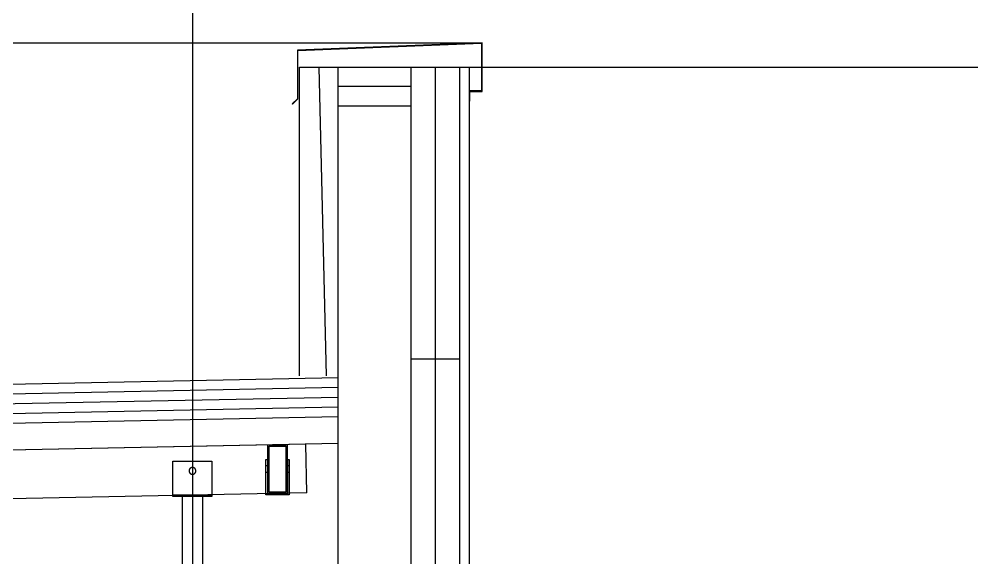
# Model space of a CAD drawing. Header units: centimetres. Extents: x 26200 to 152500, y -600 to 9300.
# Drawn here: x 135541.4 to 135737.4, y 6099.5 to 6210.3 of the extents above; entities that cross this region are included whole.
import ezdxf

# ---------------------------------------------------------------- set-up
doc = ezdxf.new("R2010")
doc.units = ezdxf.units.CM
doc.layers.add('ROTAS-MIMARI-KESIT', color=8, linetype='Continuous')

msp = doc.modelspace()

# ---------------------------------------------------------------- linework, layer by layer
at = {"layer": 'ROTAS-MIMARI-KESIT'}
for p, q in [((135577.07, 6815.33), (135577.07, 5246.86)), ((129817.44, 6205.41), (135636.64, 6205.41)), ((135607.04, 6200.41), (135622.04, 6200.41)), ((135620.29, 6200.41), (135826.6, 6200.41)), ((135632.04, 5360.41), (135632.04, 6200.41))]:
    msp.add_line(p, q, dxfattribs=at)
at = {"layer": 'ROTAS-MIMARI-KESIT', "ltscale": 100}
for p, q in [((135622.04, 5360.41), (135622.04, 6200.41)), ((135634.04, 5360.41), (135634.04, 6200.41)), ((135622.04, 6192.41), (135607.04, 6192.41)), ((135622.04, 6140.41), (135632.04, 6140.41))]:
    msp.add_line(p, q, dxfattribs=at)
at = {"layer": 'ROTAS-MIMARI-KESIT', "ltscale": 0.005}
msp.add_line((135627.04, 5360.41), (135627.04, 6200.41), dxfattribs=at)
at = {"layer": 'ROTAS-MIMARI-KESIT'}
for points in [[(135597.65, 6192.78), (135598.74, 6193.87), (135598.74, 6203.81), (135636.54, 6205.3), (135636.54, 6195.51), (135634.04, 6195.51), (135634.04, 6193.41), (135634.14, 6193.41), (135634.14, 6195.41), (135636.64, 6195.41), (135636.64, 6205.41), (135598.64, 6203.91), (135598.64, 6193.91), (135597.58, 6192.85)], [(135596.56, 6112.76), (135592.56, 6112.76), (135592.56, 6122.76), (135596.56, 6122.76)], [(135596.26, 6113.06), (135592.86, 6113.06), (135592.86, 6122.46), (135596.26, 6122.46)], [(135573.04, 6119.41), (135581.04, 6119.41), (135581.04, 6112.11), (135573.04, 6112.11)], [(135592.46, 6112.76), (135596.66, 6112.76), (135596.66, 6119.76), (135596.96, 6119.76), (135596.96, 6112.46), (135592.16, 6112.46), (135592.16, 6119.76), (135592.46, 6119.76)], [(135577.74, 6117.41), (135577.74, 6117.42), (135577.74, 6117.44), (135577.74, 6117.45), (135577.74, 6117.47), (135577.74, 6117.49), (135577.74, 6117.5), (135577.73, 6117.52), (135577.73, 6117.53), (135577.73, 6117.55), (135577.72, 6117.57), (135577.72, 6117.58), (135577.72, 6117.6), (135577.71, 6117.62), (135577.71, 6117.63), (135577.7, 6117.65), (135577.69, 6117.66), (135577.69, 6117.68), (135577.68, 6117.7), (135577.67, 6117.71), (135577.67, 6117.73), (135577.66, 6117.74), (135577.65, 6117.76), (135577.64, 6117.77), (135577.63, 6117.79), (135577.62, 6117.8), (135577.61, 6117.82), (135577.6, 6117.83), (135577.59, 6117.85), (135577.58, 6117.86), (135577.56, 6117.88), (135577.55, 6117.89), (135577.54, 6117.9), (135577.53, 6117.91), (135577.51, 6117.93), (135577.5, 6117.94), (135577.48, 6117.95), (135577.47, 6117.96), (135577.46, 6117.97), (135577.44, 6117.98), (135577.43, 6117.99), (135577.41, 6118), (135577.4, 6118.01), (135577.38, 6118.02), (135577.36, 6118.03), (135577.35, 6118.04), (135577.33, 6118.04), (135577.32, 6118.05), (135577.3, 6118.06), (135577.28, 6118.06), (135577.27, 6118.07), (135577.25, 6118.08), (135577.24, 6118.08), (135577.22, 6118.08), (135577.2, 6118.09), (135577.19, 6118.09), (135577.17, 6118.1), (135577.15, 6118.1), (135577.14, 6118.1), (135577.12, 6118.1), (135577.11, 6118.1), (135577.09, 6118.11), (135577.07, 6118.11), (135577.06, 6118.11), (135577.04, 6118.11), (135577.03, 6118.11), (135577.01, 6118.11), (135577, 6118.11), (135576.98, 6118.1), (135576.96, 6118.1), (135576.95, 6118.1), (135576.93, 6118.1), (135576.92, 6118.1), (135576.9, 6118.09), (135576.88, 6118.09), (135576.87, 6118.08), (135576.85, 6118.08), (135576.83, 6118.08), (135576.82, 6118.07), (135576.8, 6118.06), (135576.79, 6118.06), (135576.77, 6118.05), (135576.75, 6118.04), (135576.74, 6118.04), (135576.72, 6118.03), (135576.71, 6118.02), (135576.69, 6118.01), (135576.68, 6118), (135576.66, 6117.99), (135576.65, 6117.98), (135576.63, 6117.97), (135576.62, 6117.96), (135576.6, 6117.95), (135576.59, 6117.94), (135576.57, 6117.93), (135576.56, 6117.91), (135576.55, 6117.9), (135576.54, 6117.89), (135576.52, 6117.88), (135576.51, 6117.86), (135576.5, 6117.85), (135576.49, 6117.83), (135576.48, 6117.82), (135576.47, 6117.8), (135576.46, 6117.79), (135576.45, 6117.77), (135576.44, 6117.76), (135576.43, 6117.74), (135576.42, 6117.73), (135576.41, 6117.71), (135576.41, 6117.7), (135576.4, 6117.68), (135576.39, 6117.66), (135576.39, 6117.65), (135576.38, 6117.63), (135576.38, 6117.62), (135576.37, 6117.6), (135576.37, 6117.58), (135576.36, 6117.57), (135576.36, 6117.55), (135576.35, 6117.53), (135576.35, 6117.52), (135576.35, 6117.5), (135576.35, 6117.49), (135576.35, 6117.47), (135576.34, 6117.45), (135576.34, 6117.44), (135576.34, 6117.42), (135576.34, 6117.41), (135576.34, 6117.39), (135576.34, 6117.38), (135576.34, 6117.36), (135576.35, 6117.34), (135576.35, 6117.33), (135576.35, 6117.31), (135576.35, 6117.3), (135576.35, 6117.28), (135576.36, 6117.26), (135576.36, 6117.25), (135576.37, 6117.23), (135576.37, 6117.21), (135576.38, 6117.2), (135576.38, 6117.18), (135576.39, 6117.17), (135576.39, 6117.15), (135576.4, 6117.13), (135576.41, 6117.12), (135576.41, 6117.1), (135576.42, 6117.09), (135576.43, 6117.07), (135576.44, 6117.05), (135576.45, 6117.04), (135576.46, 6117.02), (135576.47, 6117.01), (135576.48, 6116.99), (135576.49, 6116.98), (135576.5, 6116.97), (135576.51, 6116.95), (135576.52, 6116.94), (135576.54, 6116.92), (135576.55, 6116.91), (135576.56, 6116.9), (135576.57, 6116.89), (135576.59, 6116.88), (135576.6, 6116.86), (135576.62, 6116.85), (135576.63, 6116.84), (135576.65, 6116.83), (135576.66, 6116.82), (135576.68, 6116.81), (135576.69, 6116.8), (135576.71, 6116.79), (135576.72, 6116.79), (135576.74, 6116.78), (135576.75, 6116.77), (135576.77, 6116.76), (135576.79, 6116.76), (135576.8, 6116.75), (135576.82, 6116.74), (135576.83, 6116.74), (135576.85, 6116.73), (135576.87, 6116.73), (135576.88, 6116.73), (135576.9, 6116.72), (135576.92, 6116.72), (135576.93, 6116.72), (135576.95, 6116.71), (135576.96, 6116.71), (135576.98, 6116.71), (135577, 6116.71), (135577.01, 6116.71), (135577.03, 6116.71), (135577.04, 6116.71), (135577.06, 6116.71), (135577.07, 6116.71), (135577.09, 6116.71), (135577.11, 6116.71), (135577.12, 6116.71), (135577.14, 6116.71), (135577.15, 6116.72), (135577.17, 6116.72), (135577.19, 6116.72), (135577.2, 6116.73), (135577.22, 6116.73), (135577.24, 6116.73), (135577.25, 6116.74), (135577.27, 6116.74), (135577.28, 6116.75), (135577.3, 6116.76), (135577.32, 6116.76), (135577.33, 6116.77), (135577.35, 6116.78), (135577.36, 6116.79), (135577.38, 6116.79), (135577.4, 6116.8), (135577.41, 6116.81), (135577.43, 6116.82), (135577.44, 6116.83), (135577.46, 6116.84), (135577.47, 6116.85), (135577.48, 6116.86), (135577.5, 6116.88), (135577.51, 6116.89), (135577.53, 6116.9), (135577.54, 6116.91), (135577.55, 6116.92), (135577.56, 6116.94), (135577.58, 6116.95), (135577.59, 6116.97), (135577.6, 6116.98), (135577.61, 6116.99), (135577.62, 6117.01), (135577.63, 6117.02), (135577.64, 6117.04), (135577.65, 6117.05), (135577.66, 6117.07), (135577.67, 6117.09), (135577.67, 6117.1), (135577.68, 6117.12), (135577.69, 6117.13), (135577.69, 6117.15), (135577.7, 6117.17), (135577.71, 6117.18), (135577.71, 6117.2), (135577.72, 6117.21), (135577.72, 6117.23), (135577.72, 6117.25), (135577.73, 6117.26), (135577.73, 6117.28), (135577.73, 6117.3), (135577.74, 6117.31), (135577.74, 6117.33), (135577.74, 6117.34), (135577.74, 6117.36), (135577.74, 6117.38), (135577.74, 6117.39)]]:
    msp.add_lwpolyline(points, close=True, dxfattribs=at)
for points in [[(135599.04, 6136.92), (135599.04, 6200.41)], [(135599.04, 6200.41), (135607.04, 6200.41)], [(135603.04, 6200.41), (135604.54, 6136.96)], [(135607.04, 6128.51), (135607.04, 6200.41)], [(135622.04, 6196.41), (135607.04, 6196.41)], [(135607.04, 6136.51), (135502.04, 6134.41)], [(135607.04, 6134.51), (135502, 6132.41)], [(135607.04, 6132.51), (135502.04, 6130.41)], [(135607.04, 6130.51), (135502, 6128.41)], [(135607.04, 6128.51), (135502.04, 6126.41)], [(135607.04, 5360.41), (135607.04, 6128.51)], [(135607.04, 6123.01), (135502.04, 6120.91)], [(135600.4, 6122.88), (135502.04, 6120.91)], [(135600.6, 6112.88), (135600.4, 6122.88)], [(135592.46, 6118.46), (135592.16, 6118.46)], [(135592.46, 6117.06), (135592.16, 6117.06)], [(135596.96, 6118.46), (135596.66, 6118.46)], [(135596.96, 6117.06), (135596.66, 6117.06)], [(135600.6, 6112.88), (135502.04, 6110.91)], [(135581.04, 6112.41), (135573.04, 6112.41)], [(135574.92, 6112.11), (135574.92, 6096.11)], [(135579.16, 6096.11), (135579.16, 6112.11)]]:
    msp.add_lwpolyline(points, dxfattribs=at)

doc.saveas('drawing.dxf')
